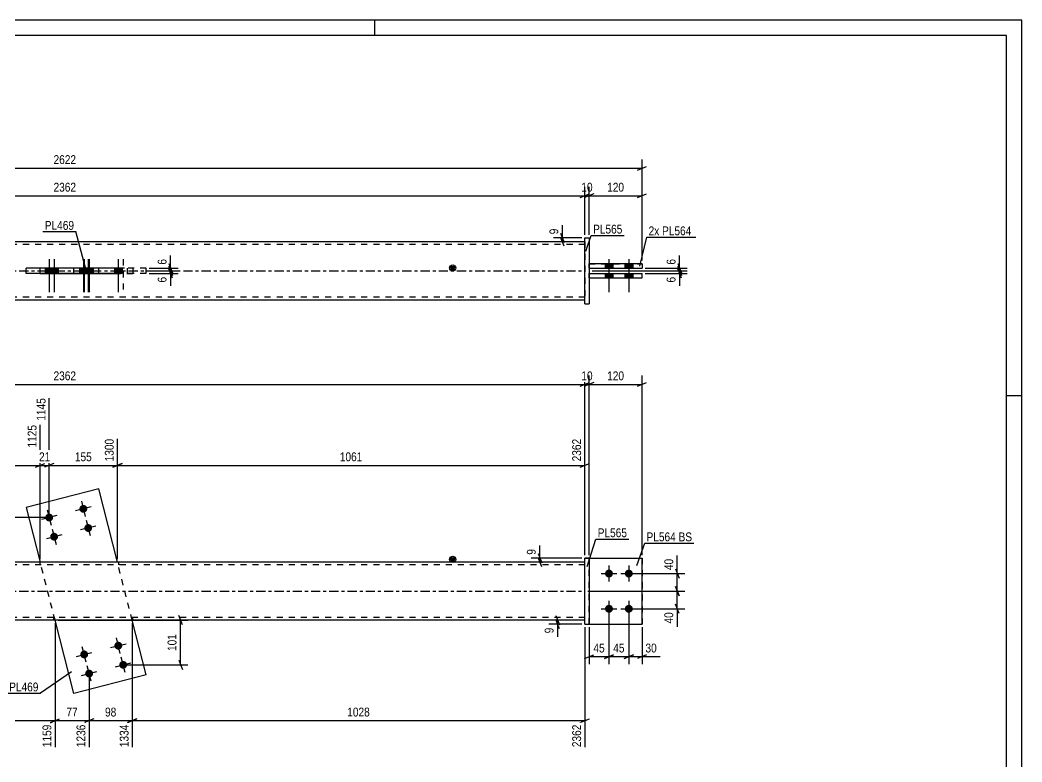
# Model space of a CAD drawing. Header units: millimetres. Extents: x 0 to 594, y 0 to 420.
# Drawn here: x 268.9 to 594, y 179.2 to 420 of the extents above; entities that cross this region are included whole.
import ezdxf

# ---------------------------------------------------------------- set-up
doc = ezdxf.new("R2010")
doc.units = ezdxf.units.MM
doc.linetypes.add('DXK_LINE_DOT2', pattern=[3.9198, 1.9599, -1.9599])
doc.linetypes.add('DXK_LINE_DOT3', pattern=[5.9187, 2.979, -0.9799, 0.9799, -0.9799])
doc.styles.add('Arial Narrow', font='ARIALN.TTF', dxfattribs={"height": 0.2})

# ---------------------------------------------------------------- blocks, each defined once
blk = doc.blocks.new('Unknown-585637079-1129')
at = {"color": 5, "linetype": 'Continuous'}
for p, q in [((594, 420), (0, 420)), ((384, 415), (384, 420)), ((594, 0), (594, 420)), ((589, 415), (5, 415)), ((589, 5), (589, 415)), ((594, 298), (589, 298))]:
    blk.add_line(p, q, dxfattribs=at)
blk = doc.blocks.new('Bolt-585637079-1959 - 1945')
at = {"linetype": 'Continuous'}
for points in [[(290.7, 261.71, -1), (288.21, 261.08, -1)], [(279.63, 258.88, -1), (277.14, 258.25, -1)], [(281.22, 252.66, -1), (278.73, 252.02, -1)], [(292.29, 255.49, -1), (289.8, 254.85, -1)]]:
    blk.add_hatch(color=1, dxfattribs=at).paths.add_polyline_path(points)
at = {"color": 1, "linetype": 'Continuous'}
for p, q in [((288.82, 263.89), (290.09, 258.9)), ((277.75, 261.06), (279.02, 256.07)), ((291.95, 262.03), (286.96, 260.76)), ((280.87, 259.2), (275.89, 257.93)), ((290.41, 257.66), (291.68, 252.68)), ((279.34, 254.83), (280.61, 249.85)), ((293.54, 255.8), (288.56, 254.53)), ((282.47, 252.97), (277.48, 251.7))]:
    blk.add_line(p, q, dxfattribs=at)
blk = doc.blocks.new('Part-585637079-1951 - 1945')
at = {"linetype": 'Continuous'}
blk.add_hatch(color=2, dxfattribs=at).paths.add_polyline_path([(409.29, 244.09), (408.49, 245.49), (410.09, 245.49)])
at = {"color": 2, "linetype": 'Continuous'}
for p, q in [((452.15, 244.09), (114.75, 244.09)), ((409.29, 244.09), (408.49, 245.49)), ((408.49, 245.49), (410.09, 245.49)), ((410.09, 245.49), (409.29, 244.09)), ((452.15, 225.23), (114.75, 225.23))]:
    blk.add_line(p, q, dxfattribs=at)
at = {"color": 7, "linetype": 'DXK_LINE_DOT2'}
for p, q in [((275.3, 244.09), (275.3, 243.23)), ((300.88, 244.09), (300.88, 243.23)), ((452.15, 225.23), (452.15, 244.09)), ((452.15, 243.23), (114.75, 243.23)), ((452.15, 226.09), (114.75, 226.09)), ((279.9, 225.23), (279.9, 226.09)), ((305.48, 225.23), (305.48, 226.09))]:
    blk.add_line(p, q, dxfattribs=at)
at = {"color": 7, "linetype": 'DXK_LINE_DOT3'}
blk.add_line((114.75, 234.66), (452.15, 234.66), dxfattribs=at)
at = {"color": 2, "linetype": 'Continuous'}
blk.add_circle((409.29, 244.99), 1, dxfattribs=at)
blk = doc.blocks.new('Part-585637079-1956 - 1945')
at = {"color": 2, "linetype": 'Continuous'}
for p, q in [((453.58, 245.38), (470.72, 245.38)), ((470.72, 245.38), (470.72, 245.38)), ((470.72, 223.95), (470.72, 245.38)), ((453.58, 223.95), (470.72, 223.95))]:
    blk.add_line(p, q, dxfattribs=at)
at = {"color": 7, "linetype": 'DXK_LINE_DOT2'}
for p, q in [((453.58, 245.38), (470.72, 245.38)), ((453.58, 223.95), (453.58, 245.38)), ((470.72, 245.38), (470.72, 245.38)), ((453.58, 223.95), (453.58, 223.95)), ((453.58, 223.95), (470.72, 223.95))]:
    blk.add_line(p, q, dxfattribs=at)
blk = doc.blocks.new('Bolt-585637079-1958 - 1945')
at = {"linetype": 'Continuous'}
for points in [[(299.56, 216.67, -1), (302.05, 217.3, -1)], [(288.49, 213.84, -1), (290.98, 214.47, -1)], [(301.15, 210.44, -1), (303.64, 211.08, -1)], [(290.08, 207.61, -1), (292.57, 208.25, -1)]]:
    blk.add_hatch(color=1, dxfattribs=at).paths.add_polyline_path(points)
at = {"color": 1, "linetype": 'Continuous'}
for p, q in [((301.44, 214.49), (300.17, 219.48)), ((287.24, 213.52), (292.22, 214.79)), ((290.37, 211.66), (289.1, 216.65)), ((298.31, 216.35), (303.3, 217.62)), ((299.91, 210.12), (304.89, 211.39)), ((303.03, 208.27), (301.76, 213.25)), ((288.83, 207.29), (293.82, 208.56)), ((291.96, 205.44), (290.69, 210.42))]:
    blk.add_line(p, q, dxfattribs=at)
blk = doc.blocks.new('Bolt-585637079-1961 - 1945')
at = {"linetype": 'Continuous'}
for points in [[(460.01, 241.66), (460.27, 241.63), (460.53, 241.55), (460.76, 241.42), (460.96, 241.24), (461.12, 241.02), (461.23, 240.77), (461.29, 240.51), (461.29, 240.24), (461.23, 239.98), (461.12, 239.73), (460.96, 239.52), (460.76, 239.34), (460.53, 239.2), (460.27, 239.12), (460.01, 239.09), (459.74, 239.12), (459.48, 239.2), (459.25, 239.34), (459.05, 239.52), (458.89, 239.73), (458.78, 239.98), (458.73, 240.24), (458.73, 240.51), (458.78, 240.77), (458.89, 241.02), (459.05, 241.24), (459.25, 241.42), (459.48, 241.55), (459.74, 241.63)], [(466.44, 241.66), (466.7, 241.63), (466.96, 241.55), (467.19, 241.42), (467.39, 241.24), (467.55, 241.02), (467.66, 240.77), (467.71, 240.51), (467.71, 240.24), (467.66, 239.98), (467.55, 239.73), (467.39, 239.52), (467.19, 239.34), (466.96, 239.2), (466.7, 239.12), (466.44, 239.09), (466.17, 239.12), (465.91, 239.2), (465.68, 239.34), (465.48, 239.52), (465.32, 239.73), (465.21, 239.98), (465.16, 240.24), (465.16, 240.51), (465.21, 240.77), (465.32, 241.02), (465.48, 241.24), (465.68, 241.42), (465.91, 241.55), (466.17, 241.63)], [(460.01, 230.23), (460.27, 230.2), (460.53, 230.12), (460.76, 229.99), (460.96, 229.81), (461.12, 229.59), (461.23, 229.34), (461.29, 229.08), (461.29, 228.81), (461.23, 228.55), (461.12, 228.3), (460.96, 228.09), (460.76, 227.91), (460.53, 227.77), (460.27, 227.69), (460.01, 227.66), (459.74, 227.69), (459.48, 227.77), (459.25, 227.91), (459.05, 228.09), (458.89, 228.3), (458.78, 228.55), (458.73, 228.81), (458.73, 229.08), (458.78, 229.34), (458.89, 229.59), (459.05, 229.81), (459.25, 229.99), (459.48, 230.12), (459.74, 230.2)], [(466.44, 230.23), (466.7, 230.2), (466.96, 230.12), (467.19, 229.99), (467.39, 229.81), (467.55, 229.59), (467.66, 229.34), (467.71, 229.08), (467.71, 228.81), (467.66, 228.55), (467.55, 228.3), (467.39, 228.09), (467.19, 227.91), (466.96, 227.77), (466.7, 227.69), (466.44, 227.66), (466.17, 227.69), (465.91, 227.77), (465.68, 227.91), (465.48, 228.09), (465.32, 228.3), (465.21, 228.55), (465.16, 228.81), (465.16, 229.08), (465.21, 229.34), (465.32, 229.59), (465.48, 229.81), (465.68, 229.99), (465.91, 230.12), (466.17, 230.2)]]:
    blk.add_hatch(color=1, dxfattribs=at).paths.add_polyline_path(points)
at = {"color": 1, "linetype": 'Continuous'}
for p, q in [((460.01, 242.95), (460.01, 237.8)), ((466.44, 242.95), (466.44, 237.8)), ((457.44, 240.38), (462.58, 240.38)), ((463.86, 240.38), (469.01, 240.38)), ((460.01, 231.52), (460.01, 226.38)), ((466.44, 231.52), (466.44, 226.38)), ((457.44, 228.95), (462.58, 228.95)), ((463.86, 228.95), (469.01, 228.95))]:
    blk.add_line(p, q, dxfattribs=at)
blk = doc.blocks.new('Part-585637079-1966 - 1945')
at = {"color": 2, "linetype": 'Continuous'}
for p, q in [((294.45, 267.83), (270.92, 261.82)), ((300.51, 244.09), (294.45, 267.83)), ((270.92, 261.82), (275.45, 244.09)), ((286.33, 201.49), (280.27, 225.23)), ((309.86, 207.5), (305.33, 225.23)), ((309.86, 207.5), (286.33, 201.49))]:
    blk.add_line(p, q, dxfattribs=at)
at = {"color": 7, "linetype": 'DXK_LINE_DOT2'}
for p, q in [((280.27, 225.23), (275.45, 244.09)), ((305.33, 225.23), (300.51, 244.09))]:
    blk.add_line(p, q, dxfattribs=at)
blk = doc.blocks.new('Part-585637079-1986 - 1945')
at = {"color": 2, "linetype": 'Continuous'}
for p, q in [((453.58, 245.38), (452.15, 245.38)), ((452.15, 223.95), (452.15, 245.38)), ((453.58, 245.38), (453.58, 223.95)), ((452.15, 223.95), (452.15, 223.95)), ((452.15, 223.95), (453.58, 223.95))]:
    blk.add_line(p, q, dxfattribs=at)
at = {"color": 7, "linetype": 'DXK_LINE_DOT2'}
for p, q in [((452.15, 245.38), (452.15, 245.38)), ((452.15, 245.38), (453.58, 245.38)), ((453.58, 245.38), (453.58, 245.38)), ((452.15, 223.95), (453.58, 223.95))]:
    blk.add_line(p, q, dxfattribs=at)
blk = doc.blocks.new('Part-585637079-1992 - 1945')
at = {"color": 7, "linetype": 'DXK_LINE_DOT2'}
for p, q in [((453.58, 245.38), (470.72, 245.38)), ((453.58, 223.95), (453.58, 245.38)), ((453.58, 245.38), (470.72, 245.38)), ((470.72, 245.38), (470.72, 245.38)), ((470.72, 245.38), (470.72, 223.95)), ((453.58, 223.95), (453.58, 223.95)), ((453.58, 223.95), (470.72, 223.95)), ((453.58, 223.95), (470.72, 223.95))]:
    blk.add_line(p, q, dxfattribs=at)
blk = doc.blocks.new('Bolt-585637079-2427 - 2414')
at = {"linetype": 'Continuous'}
for points in [[(279.67, 339.5), (277.1, 339.5), (277.1, 337.78), (279.67, 337.78)], [(281.26, 339.5), (278.69, 339.5), (278.69, 337.78), (281.26, 337.78)], [(290.74, 339.5), (288.17, 339.5), (288.17, 337.78), (290.74, 337.78)], [(292.33, 339.5), (289.76, 339.5), (289.76, 337.78), (292.33, 337.78)]]:
    blk.add_hatch(color=1, dxfattribs=at).paths.add_polyline_path(points)
at = {"color": 1, "linetype": 'Continuous'}
for p, q in [((278.38, 342.35), (278.38, 331.64)), ((279.97, 342.35), (279.97, 331.64)), ((289.46, 342.35), (289.46, 331.64)), ((291.05, 342.35), (291.05, 331.64)), ((277.1, 339.5), (277.1, 337.78)), ((278.69, 339.5), (278.69, 337.78)), ((279.67, 339.5), (279.67, 337.78)), ((281.26, 339.5), (281.26, 337.78)), ((288.17, 339.5), (288.17, 337.78)), ((289.76, 339.5), (289.76, 337.78)), ((290.74, 339.5), (290.74, 337.78)), ((292.33, 339.5), (292.33, 337.78))]:
    blk.add_line(p, q, dxfattribs=at)
blk = doc.blocks.new('Part-585637079-2437 - 2414')
at = {"linetype": 'Continuous'}
blk.add_hatch(color=2, dxfattribs=at).paths.add_polyline_path([(409.29, 338.64), (408.49, 340.04), (410.09, 340.04)])
at = {"color": 2, "linetype": 'Continuous'}
for p, q in [((452.15, 348.07), (114.75, 348.07)), ((275.3, 339.64), (275.3, 339.5)), ((275.3, 339.64), (300.88, 339.64)), ((279.9, 339.64), (279.9, 339.5)), ((300.88, 339.64), (300.88, 337.64)), ((409.29, 338.64), (408.49, 340.04)), ((408.49, 340.04), (410.09, 340.04)), ((410.09, 340.04), (409.29, 338.64)), ((275.3, 337.64), (275.3, 337.78)), ((300.88, 337.64), (275.3, 337.64)), ((279.9, 337.64), (279.9, 337.78)), ((114.75, 329.21), (452.15, 329.21))]:
    blk.add_line(p, q, dxfattribs=at)
at = {"color": 7, "linetype": 'DXK_LINE_DOT2'}
for p, q in [((452.15, 348.07), (452.15, 329.21)), ((452.15, 347.21), (114.75, 347.21)), ((275.3, 339.5), (275.3, 337.64)), ((279.9, 339.5), (279.9, 337.64)), ((300.88, 339.64), (305.48, 339.64)), ((305.48, 339.64), (305.48, 337.64)), ((305.48, 337.64), (300.88, 337.64)), ((452.15, 330.07), (114.75, 330.07))]:
    blk.add_line(p, q, dxfattribs=at)
at = {"color": 7, "linetype": 'DXK_LINE_DOT3'}
blk.add_line((114.75, 338.64), (452.15, 338.64), dxfattribs=at)
at = {"color": 2, "linetype": 'Continuous'}
blk.add_circle((409.29, 339.54), 1, dxfattribs=at)
blk = doc.blocks.new('Part-585637079-2425 - 2414')
at = {"color": 2, "linetype": 'Continuous'}
for p, q in [((452.15, 349.35), (452.15, 349.35)), ((452.15, 327.92), (452.15, 349.35)), ((452.15, 349.35), (453.58, 349.35)), ((453.58, 349.35), (453.58, 349.35)), ((453.58, 349.35), (453.58, 327.92)), ((452.15, 327.92), (453.58, 327.92)), ((452.15, 327.92), (452.15, 327.92)), ((453.58, 327.92), (453.58, 327.92))]:
    blk.add_line(p, q, dxfattribs=at)
at = {"color": 7, "linetype": 'DXK_LINE_DOT2'}
for p, q in [((452.15, 349.35), (452.15, 349.35)), ((452.15, 349.35), (453.58, 349.35)), ((452.15, 327.92), (453.58, 327.92))]:
    blk.add_line(p, q, dxfattribs=at)
blk = doc.blocks.new('Bolt-585637079-2426 - 2414')
at = {"linetype": 'Continuous'}
for points in [[(288.45, 337.78), (291.02, 337.78), (291.02, 339.5), (288.45, 339.5)], [(290.04, 337.78), (292.61, 337.78), (292.61, 339.5), (290.04, 339.5)], [(299.52, 337.78), (302.09, 337.78), (302.09, 339.5), (299.52, 339.5)]]:
    blk.add_hatch(color=1, dxfattribs=at).paths.add_polyline_path(points)
at = {"color": 1, "linetype": 'Continuous'}
for p, q in [((289.73, 342.35), (289.73, 331.64)), ((291.32, 342.35), (291.32, 331.64)), ((300.81, 342.35), (300.81, 331.64)), ((288.45, 339.5), (288.45, 337.78)), ((290.04, 339.5), (290.04, 337.78)), ((291.02, 339.5), (291.02, 337.78)), ((292.61, 339.5), (292.61, 337.78)), ((299.52, 339.5), (299.52, 337.78)), ((302.09, 339.5), (302.09, 337.78))]:
    blk.add_line(p, q, dxfattribs=at)
at = {"color": 1, "linetype": 'DXK_LINE_DOT2'}
for p, q in [((302.4, 342.35), (302.4, 331.64)), ((301.11, 339.5), (301.11, 337.78)), ((303.68, 339.5), (303.68, 337.78))]:
    blk.add_line(p, q, dxfattribs=at)
blk = doc.blocks.new('Part-585637079-2442 - 2414')
at = {"color": 2, "linetype": 'Continuous'}
for p, q in [((453.58, 337.78), (470.72, 337.78)), ((453.58, 336.35), (453.58, 337.78)), ((453.58, 336.35), (453.58, 336.35)), ((453.58, 336.35), (470.72, 336.35)), ((470.72, 336.35), (470.72, 337.78))]:
    blk.add_line(p, q, dxfattribs=at)
at = {"color": 7, "linetype": 'DXK_LINE_DOT2'}
for p, q in [((453.58, 337.78), (470.72, 337.78)), ((453.58, 336.35), (470.72, 336.35))]:
    blk.add_line(p, q, dxfattribs=at)
blk = doc.blocks.new('Part-585637079-2447 - 2414')
at = {"color": 2, "linetype": 'Continuous'}
for p, q in [((470.72, 340.92), (453.58, 340.92)), ((453.58, 339.49), (453.58, 340.92)), ((453.58, 339.5), (453.58, 339.49)), ((453.58, 339.49), (470.72, 339.49)), ((470.72, 340.92), (470.72, 339.49))]:
    blk.add_line(p, q, dxfattribs=at)
at = {"color": 7, "linetype": 'DXK_LINE_DOT2'}
for p, q in [((453.58, 340.92), (453.58, 340.92)), ((453.58, 340.92), (470.72, 340.92)), ((453.58, 339.5), (470.72, 339.5)), ((470.72, 340.92), (470.72, 340.92))]:
    blk.add_line(p, q, dxfattribs=at)
blk = doc.blocks.new('Part-585637079-2462 - 2414')
at = {"color": 2, "linetype": 'Continuous'}
for p, q in [((270.92, 337.78), (270.92, 339.5)), ((300.88, 339.5), (270.92, 339.5)), ((294.45, 337.78), (294.45, 339.5)), ((300.88, 337.78), (270.92, 337.78))]:
    blk.add_line(p, q, dxfattribs=at)
at = {"color": 7, "linetype": 'DXK_LINE_DOT2'}
for p, q in [((286.33, 337.78), (286.33, 339.5)), ((309.86, 339.5), (300.88, 339.5)), ((309.86, 337.78), (309.86, 339.5)), ((309.86, 337.78), (300.88, 337.78))]:
    blk.add_line(p, q, dxfattribs=at)
blk = doc.blocks.new('Bolt-585637079-2464 - 2414')
at = {"linetype": 'Continuous'}
for points in [[(461.29, 340.92), (458.72, 340.92), (458.72, 339.5), (461.29, 339.5)], [(461.29, 340.92), (458.72, 340.92), (458.72, 339.5), (461.29, 339.5)], [(467.72, 340.92), (465.15, 340.92), (465.15, 339.5), (467.72, 339.5)], [(467.72, 340.92), (465.15, 340.92), (465.15, 339.5), (467.72, 339.5)], [(461.29, 337.78), (458.72, 337.78), (458.72, 336.35), (461.29, 336.35)], [(461.29, 337.78), (458.72, 337.78), (458.72, 336.35), (461.29, 336.35)], [(467.72, 337.78), (465.15, 337.78), (465.15, 336.35), (467.72, 336.35)], [(467.72, 337.78), (465.15, 337.78), (465.15, 336.35), (467.72, 336.35)]]:
    blk.add_hatch(color=1, dxfattribs=at).paths.add_polyline_path(points)
at = {"color": 1, "linetype": 'Continuous'}
for p, q in [((460.01, 342.35), (460.01, 331.64)), ((460.01, 342.35), (460.01, 331.64)), ((466.44, 342.35), (466.44, 331.64)), ((466.44, 342.35), (466.44, 331.64)), ((458.72, 340.92), (458.72, 339.5)), ((458.72, 340.92), (458.72, 339.5)), ((461.29, 340.92), (461.29, 339.5)), ((461.29, 340.92), (461.29, 339.5)), ((465.15, 340.92), (465.15, 339.5)), ((465.15, 340.92), (465.15, 339.5)), ((467.72, 340.92), (467.72, 339.5)), ((467.72, 340.92), (467.72, 339.5)), ((458.72, 337.78), (458.72, 336.35)), ((458.72, 337.78), (458.72, 336.35)), ((461.29, 337.78), (461.29, 336.35)), ((461.29, 337.78), (461.29, 336.35)), ((465.15, 337.78), (465.15, 336.35)), ((465.15, 337.78), (465.15, 336.35)), ((467.72, 337.78), (467.72, 336.35)), ((467.72, 337.78), (467.72, 336.35))]:
    blk.add_line(p, q, dxfattribs=at)
blk = doc.blocks.new('StraightDimension-585637079-2935 - 1945')
at = {"color": 7, "linetype": 'Continuous'}
for p, q in [((114.75, 222.95), (114.75, 189.53)), ((280.27, 224.23), (280.27, 184.04)), ((116.25, 193.26), (113.25, 192.06)), ((114.75, 192.66), (280.27, 192.66)), ((278.77, 192.06), (281.77, 193.26))]:
    blk.add_line(p, q, dxfattribs=at)
at = {"color": 0}
blk.add_wipeout([(201.76, 193.41), (201.76, 197.61), (193.25, 197.61), (193.25, 193.41)], dxfattribs=at)
at = {"color": 0, "linetype": 'Continuous'}
for points in [[(114.15, 191.96), (109.95, 191.96), (109.95, 188.93), (114.15, 188.93)], [(279.67, 191.96), (275.47, 191.96), (275.47, 183.44), (279.67, 183.44)]]:
    blk.add_wipeout(points, dxfattribs=at)
at = {"color": 3, "style": 'Arial Narrow'}
blk.add_text('1159', height=2.863, dxfattribs=at).set_placement((193.85, 194.01))
at = {"color": 3, "linetype": 'Continuous', "style": 'Arial Narrow'}
for s, height, p in [('0', 2.86, (113.55, 189.53)), ('1159', 2.863, (279.07, 184.04))]:
    blk.add_text(s, height=height, rotation=90.0002, dxfattribs=at).set_placement(p)
blk = doc.blocks.new('StraightDimension-585637079-2198 - 1945')
at = {"color": 7, "linetype": 'Continuous'}
for p, q in [((466.44, 227.95), (466.44, 211.03)), ((470.72, 222.95), (470.72, 211.03)), ((464.94, 212.83), (467.94, 214.03)), ((466.44, 213.43), (470.72, 213.43)), ((472.22, 214.03), (469.22, 212.83))]:
    blk.add_line(p, q, dxfattribs=at)
at = {"color": 0}
blk.add_wipeout([(476.1, 214.18), (476.1, 218.38), (471.25, 218.38), (471.25, 214.18)], dxfattribs=at)
at = {"color": 7, "linetype": 'Continuous'}
blk.add_line((470.72, 213.43), (476.63, 213.43), dxfattribs=at)
blk.add_line((470.72, 213.43), (476.63, 213.43), dxfattribs=at)
at = {"color": 3, "style": 'Arial Narrow'}
blk.add_text('30', height=2.863, dxfattribs=at).set_placement((471.85, 214.78))
blk = doc.blocks.new('StraightDimension-585637079-2799 - 1945')
at = {"color": 7, "linetype": 'Continuous'}
for p, q in [((278.38, 259.57), (278.38, 297.31)), ((300.51, 245.09), (300.51, 284.11)), ((279.88, 276.09), (276.88, 274.89)), ((278.38, 275.49), (300.51, 275.49)), ((299.01, 274.89), (302.01, 276.09))]:
    blk.add_line(p, q, dxfattribs=at)
at = {"color": 0, "linetype": 'Continuous'}
blk.add_wipeout([(299.91, 284.71), (295.71, 284.71), (295.71, 276.19), (299.91, 276.19)], dxfattribs=at)
at = {"color": 0}
blk.add_wipeout([(292.79, 276.24), (292.79, 280.44), (286.11, 280.44), (286.11, 276.24)], dxfattribs=at)
at = {"color": 3, "linetype": 'Continuous', "style": 'Arial Narrow'}
blk.add_text('1300', height=2.863, rotation=90.0002, dxfattribs=at).set_placement((299.31, 276.79))
at = {"color": 3, "style": 'Arial Narrow'}
blk.add_text('155', height=2.863, dxfattribs=at).set_placement((286.71, 276.84))
blk = doc.blocks.new('StraightDimension-585637079-2221 - 1945')
at = {"color": 7, "linetype": 'Continuous'}
for p, q in [((460.01, 227.95), (460.01, 211.03)), ((453.58, 222.95), (453.58, 211.03)), ((452.08, 212.83), (455.08, 214.03)), ((453.58, 213.43), (460.01, 213.43)), ((461.51, 214.03), (458.51, 212.83))]:
    blk.add_line(p, q, dxfattribs=at)
at = {"color": 0}
blk.add_wipeout([(459.22, 214.18), (459.22, 218.38), (454.36, 218.38), (454.36, 214.18)], dxfattribs=at)
at = {"color": 3, "style": 'Arial Narrow'}
blk.add_text('45', height=2.863, dxfattribs=at).set_placement((454.96, 214.78))
blk = doc.blocks.new('StraightDimension-585637079-2211 - 1945')
at = {"color": 7, "linetype": 'Continuous'}
for p, q in [((460.01, 227.95), (460.01, 211.03)), ((466.44, 227.95), (466.44, 211.03)), ((458.51, 212.83), (461.51, 214.03)), ((460.01, 213.43), (466.44, 213.43)), ((467.94, 214.03), (464.94, 212.83))]:
    blk.add_line(p, q, dxfattribs=at)
at = {"color": 0}
blk.add_wipeout([(465.65, 214.18), (465.65, 218.38), (460.79, 218.38), (460.79, 214.18)], dxfattribs=at)
at = {"color": 3, "style": 'Arial Narrow'}
blk.add_text('45', height=2.863, dxfattribs=at).set_placement((461.39, 214.78))
blk = doc.blocks.new('StraightDimension-585637079-2801 - 1945')
at = {"color": 7, "linetype": 'Continuous'}
for p, q in [((275.45, 245.09), (275.45, 288.61)), ((114.75, 245.09), (114.75, 278.62)), ((116.25, 276.09), (113.25, 274.89)), ((114.75, 275.49), (275.45, 275.49)), ((273.95, 274.89), (276.95, 276.09))]:
    blk.add_line(p, q, dxfattribs=at)
at = {"color": 0, "linetype": 'Continuous'}
for points in [[(274.85, 289.21), (270.65, 289.21), (270.65, 280.69), (274.85, 280.69)], [(114.15, 279.22), (109.95, 279.22), (109.95, 276.19), (114.15, 276.19)]]:
    blk.add_wipeout(points, dxfattribs=at)
at = {"color": 0}
blk.add_wipeout([(199.35, 276.24), (199.35, 280.44), (190.84, 280.44), (190.84, 276.24)], dxfattribs=at)
at = {"color": 3, "linetype": 'Continuous', "style": 'Arial Narrow'}
for s, height, p in [('1125', 2.863, (274.25, 281.29)), ('0', 2.86, (113.55, 276.79))]:
    blk.add_text(s, height=height, rotation=90.0002, dxfattribs=at).set_placement(p)
at = {"color": 3, "style": 'Arial Narrow'}
blk.add_text('1125', height=2.863, dxfattribs=at).set_placement((191.44, 276.84))
blk = doc.blocks.new('StraightDimension-585637079-2800 - 1945')
at = {"color": 7, "linetype": 'Continuous'}
for p, q in [((278.38, 259.57), (278.38, 297.31)), ((275.45, 245.09), (275.45, 288.61)), ((273.95, 274.89), (276.95, 276.09)), ((275.45, 275.49), (278.38, 275.49)), ((279.88, 276.09), (276.88, 274.89))]:
    blk.add_line(p, q, dxfattribs=at)
at = {"color": 0, "linetype": 'Continuous'}
blk.add_wipeout([(277.78, 297.91), (273.58, 297.91), (273.58, 289.39), (277.78, 289.39)], dxfattribs=at)
at = {"color": 0}
blk.add_wipeout([(279.34, 276.24), (279.34, 280.44), (274.49, 280.44), (274.49, 276.24)], dxfattribs=at)
at = {"color": 3, "linetype": 'Continuous', "style": 'Arial Narrow'}
blk.add_text('1145', height=2.863, rotation=90.0002, dxfattribs=at).set_placement((277.18, 289.99))
at = {"color": 3, "style": 'Arial Narrow'}
blk.add_text('21', height=2.863, dxfattribs=at).set_placement((275.09, 276.84))
blk = doc.blocks.new('StraightDimension-585637079-2305 - 1945')
at = {"color": 7, "linetype": 'Continuous'}
for p, q in [((451.15, 245.38), (434.73, 245.38)), ((451.15, 244.09), (434.73, 244.09)), ((436.98, 246.88), (438.18, 243.88)), ((438.18, 242.59), (436.98, 245.59)), ((437.58, 244.09), (437.58, 245.38))]:
    blk.add_line(p, q, dxfattribs=at)
at = {"color": 0}
blk.add_wipeout([(436.83, 248.93), (432.63, 248.93), (432.63, 245.9), (436.83, 245.9)], dxfattribs=at)
at = {"color": 7, "linetype": 'Continuous'}
blk.add_line((437.58, 245.38), (437.58, 249.45), dxfattribs=at)
blk.add_line((437.58, 245.38), (437.58, 249.45), dxfattribs=at)
at = {"color": 3, "style": 'Arial Narrow'}
blk.add_text('9', height=2.86, rotation=90.0002, dxfattribs=at).set_placement((436.23, 246.5))
blk = doc.blocks.new('StraightDimension-585637079-2934 - 1945')
at = {"color": 7, "linetype": 'Continuous'}
for p, q in [((280.27, 224.23), (280.27, 184.04)), ((291.32, 206.93), (291.32, 184.04)), ((278.77, 192.06), (281.77, 193.26)), ((280.27, 192.66), (291.32, 192.66)), ((292.82, 193.26), (289.82, 192.06))]:
    blk.add_line(p, q, dxfattribs=at)
at = {"color": 0}
blk.add_wipeout([(288.22, 193.41), (288.22, 197.61), (283.37, 197.61), (283.37, 193.41)], dxfattribs=at)
at = {"color": 3, "style": 'Arial Narrow'}
blk.add_text('77', height=2.863, dxfattribs=at).set_placement((283.97, 194.01))
at = {"color": 0, "linetype": 'Continuous'}
blk.add_wipeout([(290.72, 191.96), (286.52, 191.96), (286.52, 183.44), (290.72, 183.44)], dxfattribs=at)
at = {"color": 3, "linetype": 'Continuous', "style": 'Arial Narrow'}
blk.add_text('1236', height=2.863, rotation=90.0002, dxfattribs=at).set_placement((290.12, 184.04))
blk = doc.blocks.new('StraightDimension-585637079-2189 - 1945')
at = {"color": 7, "linetype": 'Continuous'}
for p, q in [((451.15, 225.23), (440.5, 225.23)), ((442.75, 226.73), (443.95, 223.73)), ((443.95, 222.45), (442.75, 225.45)), ((443.35, 223.95), (443.35, 225.23)), ((451.15, 223.95), (440.5, 223.95))]:
    blk.add_line(p, q, dxfattribs=at)
at = {"color": 0}
blk.add_wipeout([(442.6, 223.42), (438.4, 223.42), (438.4, 220.39), (442.6, 220.39)], dxfattribs=at)
at = {"color": 7, "linetype": 'Continuous'}
blk.add_line((443.35, 223.95), (443.35, 219.87), dxfattribs=at)
blk.add_line((443.35, 223.95), (443.35, 219.87), dxfattribs=at)
at = {"color": 3, "style": 'Arial Narrow'}
blk.add_text('9', height=2.86, rotation=90.0002, dxfattribs=at).set_placement((442, 220.99))
blk = doc.blocks.new('StraightDimension-585637079-2238 - 1945')
at = {"color": 7, "linetype": 'Continuous'}
for p, q in [((281.27, 225.23), (323.41, 225.23)), ((321.61, 223.73), (320.41, 226.73)), ((321.01, 210.76), (321.01, 225.23)), ((320.41, 212.26), (321.61, 209.26)), ((303.4, 210.76), (323.41, 210.76))]:
    blk.add_line(p, q, dxfattribs=at)
at = {"color": 0}
blk.add_wipeout([(320.26, 221.34), (316.06, 221.34), (316.06, 214.65), (320.26, 214.65)], dxfattribs=at)
at = {"color": 3, "style": 'Arial Narrow'}
blk.add_text('101', height=2.863, rotation=90.0002, dxfattribs=at).set_placement((319.66, 215.25))
blk = doc.blocks.new('StraightDimension-585637079-2255 - 1945')
at = {"color": 7, "linetype": 'Continuous'}
for p, q in [((453.15, 234.66), (484.58, 234.66)), ((481.58, 236.16), (482.78, 233.16)), ((482.18, 228.95), (482.18, 234.66)), ((467.44, 228.95), (484.58, 228.95)), ((482.78, 227.45), (481.58, 230.45))]:
    blk.add_line(p, q, dxfattribs=at)
at = {"color": 0}
blk.add_wipeout([(481.43, 228.42), (477.23, 228.42), (477.23, 223.57), (481.43, 223.57)], dxfattribs=at)
at = {"color": 7, "linetype": 'Continuous'}
blk.add_line((482.18, 228.95), (482.18, 223.04), dxfattribs=at)
blk.add_line((482.18, 228.95), (482.18, 223.04), dxfattribs=at)
at = {"color": 3, "style": 'Arial Narrow'}
blk.add_text('40', height=2.863, rotation=90.0002, dxfattribs=at).set_placement((480.83, 224.17))
blk = doc.blocks.new('StraightDimension-585637079-2268 - 1945')
at = {"color": 7, "linetype": 'Continuous'}
for p, q in [((481.58, 241.88), (482.78, 238.88)), ((467.44, 240.38), (484.58, 240.38)), ((482.18, 234.66), (482.18, 240.38)), ((453.15, 234.66), (484.58, 234.66)), ((482.78, 233.16), (481.58, 236.16))]:
    blk.add_line(p, q, dxfattribs=at)
at = {"color": 0}
blk.add_wipeout([(481.43, 245.76), (477.23, 245.76), (477.23, 240.9), (481.43, 240.9)], dxfattribs=at)
at = {"color": 7, "linetype": 'Continuous'}
blk.add_line((482.18, 240.38), (482.18, 246.28), dxfattribs=at)
blk.add_line((482.18, 240.38), (482.18, 246.28), dxfattribs=at)
at = {"color": 3, "style": 'Arial Narrow'}
blk.add_text('40', height=2.863, rotation=90.0002, dxfattribs=at).set_placement((480.83, 241.5))
blk = doc.blocks.new('StraightDimension-585637079-2282 - 1945')
at = {"color": 7, "linetype": 'Continuous'}
for p, q in [((263.57, 257.07), (262.37, 260.07)), ((277.38, 258.57), (260.12, 258.57)), ((262.97, 244.09), (262.97, 258.57)), ((299.51, 244.09), (260.12, 244.09)), ((262.37, 245.59), (263.57, 242.59))]:
    blk.add_line(p, q, dxfattribs=at)
at = {"color": 0}
blk.add_wipeout([(262.22, 254.67), (258.02, 254.67), (258.02, 247.99), (262.22, 247.99)], dxfattribs=at)
at = {"color": 3, "style": 'Arial Narrow'}
blk.add_text('101', height=2.863, rotation=90.0002, dxfattribs=at).set_placement((261.62, 248.59))
blk = doc.blocks.new('StraightDimension-585637079-2351 - 1945')
at = {"color": 7, "linetype": 'Continuous'}
for p, q in [((450.65, 301.16), (453.65, 302.36)), ((452.15, 246.38), (452.15, 304.61)), ((114.75, 301.76), (452.15, 301.76))]:
    blk.add_line(p, q, dxfattribs=at)
at = {"color": 0}
blk.add_wipeout([(287.7, 302.51), (287.7, 306.71), (279.19, 306.71), (279.19, 302.51)], dxfattribs=at)
at = {"color": 3, "style": 'Arial Narrow'}
blk.add_text('2362', height=2.863, dxfattribs=at).set_placement((279.79, 303.11))
blk = doc.blocks.new('StraightDimension-585637079-2360 - 1945')
at = {"color": 7, "linetype": 'Continuous'}
for p, q in [((450.65, 301.16), (453.65, 302.36)), ((455.08, 302.36), (452.08, 301.16)), ((452.15, 246.38), (452.15, 304.61)), ((453.58, 246.38), (453.58, 304.61)), ((452.15, 301.76), (453.58, 301.76))]:
    blk.add_line(p, q, dxfattribs=at)
at = {"color": 0}
blk.add_wipeout([(455.29, 302.51), (455.29, 306.71), (450.44, 306.71), (450.44, 302.51)], dxfattribs=at)
at = {"color": 3, "style": 'Arial Narrow'}
blk.add_text('10', height=2.863, dxfattribs=at).set_placement((451.04, 303.11))
blk = doc.blocks.new('StraightDimension-585637079-2377 - 1945')
at = {"color": 7, "linetype": 'Continuous'}
for p, q in [((455.08, 302.36), (452.08, 301.16)), ((453.58, 246.38), (453.58, 304.61)), ((469.22, 301.16), (472.22, 302.36)), ((470.72, 246.38), (470.72, 304.61)), ((453.58, 301.76), (470.72, 301.76))]:
    blk.add_line(p, q, dxfattribs=at)
at = {"color": 0}
blk.add_wipeout([(465.49, 302.51), (465.49, 306.71), (458.81, 306.71), (458.81, 302.51)], dxfattribs=at)
at = {"color": 3, "style": 'Arial Narrow'}
blk.add_text('120', height=2.863, dxfattribs=at).set_placement((459.41, 303.11))
blk = doc.blocks.new('StraightDimension-585637079-2933 - 1945')
at = {"color": 7, "linetype": 'Continuous'}
for p, q in [((305.33, 224.23), (305.33, 184.04)), ((291.32, 206.93), (291.32, 184.04)), ((292.82, 193.26), (289.82, 192.06)), ((291.32, 192.66), (305.33, 192.66)), ((303.83, 192.06), (306.83, 193.26))]:
    blk.add_line(p, q, dxfattribs=at)
at = {"color": 0}
blk.add_wipeout([(300.76, 193.41), (300.76, 197.61), (295.9, 197.61), (295.9, 193.41)], dxfattribs=at)
at = {"color": 3, "style": 'Arial Narrow'}
blk.add_text('98', height=2.863, dxfattribs=at).set_placement((296.5, 194.01))
at = {"color": 0, "linetype": 'Continuous'}
blk.add_wipeout([(304.73, 191.96), (300.53, 191.96), (300.53, 183.44), (304.73, 183.44)], dxfattribs=at)
at = {"color": 3, "linetype": 'Continuous', "style": 'Arial Narrow'}
blk.add_text('1334', height=2.863, rotation=90.0002, dxfattribs=at).set_placement((304.13, 184.04))
blk = doc.blocks.new('StraightDimension-585637079-2798 - 1945')
at = {"color": 7, "linetype": 'Continuous'}
for p, q in [((300.51, 245.09), (300.51, 284.11)), ((452.15, 246.38), (452.15, 284.11)), ((302.01, 276.09), (299.01, 274.89)), ((300.51, 275.49), (452.15, 275.49)), ((450.65, 274.89), (453.65, 276.09))]:
    blk.add_line(p, q, dxfattribs=at)
at = {"color": 0, "linetype": 'Continuous'}
blk.add_wipeout([(451.55, 284.71), (447.35, 284.71), (447.35, 276.19), (451.55, 276.19)], dxfattribs=at)
at = {"color": 0}
blk.add_wipeout([(380.59, 276.24), (380.59, 280.44), (372.08, 280.44), (372.08, 276.24)], dxfattribs=at)
at = {"color": 3, "linetype": 'Continuous', "style": 'Arial Narrow'}
blk.add_text('2362', height=2.863, rotation=90.0002, dxfattribs=at).set_placement((450.95, 276.79))
at = {"color": 3, "style": 'Arial Narrow'}
blk.add_text('1061', height=2.863, dxfattribs=at).set_placement((372.68, 276.84))
blk = doc.blocks.new('StraightDimension-585637079-2932 - 1945')
at = {"color": 7, "linetype": 'Continuous'}
for p, q in [((305.33, 224.23), (305.33, 184.04)), ((452.15, 222.95), (452.15, 184.04)), ((306.83, 193.26), (303.83, 192.06)), ((305.33, 192.66), (452.15, 192.66)), ((450.65, 192.06), (453.65, 193.26))]:
    blk.add_line(p, q, dxfattribs=at)
at = {"color": 0}
blk.add_wipeout([(383, 193.41), (383, 197.61), (374.49, 197.61), (374.49, 193.41)], dxfattribs=at)
at = {"color": 0, "linetype": 'Continuous'}
blk.add_wipeout([(451.55, 191.96), (447.35, 191.96), (447.35, 183.44), (451.55, 183.44)], dxfattribs=at)
at = {"color": 3, "style": 'Arial Narrow'}
blk.add_text('1028', height=2.863, dxfattribs=at).set_placement((375.09, 194.01))
at = {"color": 3, "linetype": 'Continuous', "style": 'Arial Narrow'}
blk.add_text('2362', height=2.863, rotation=90.0002, dxfattribs=at).set_placement((450.95, 184.04))
blk = doc.blocks.new('StraightDimension-585637079-2570 - 2414')
at = {"color": 7, "linetype": 'Continuous'}
for p, q in [((452.15, 350.35), (452.15, 365.82)), ((453.58, 350.35), (453.58, 365.82)), ((450.65, 362.37), (453.65, 363.57)), ((455.08, 363.57), (452.08, 362.37)), ((452.15, 362.97), (453.58, 362.97))]:
    blk.add_line(p, q, dxfattribs=at)
at = {"color": 0}
blk.add_wipeout([(455.29, 363.72), (455.29, 367.92), (450.44, 367.92), (450.44, 363.72)], dxfattribs=at)
at = {"color": 3, "style": 'Arial Narrow'}
blk.add_text('10', height=2.863, dxfattribs=at).set_placement((451.04, 364.32))
blk = doc.blocks.new('StraightDimension-585637079-2591 - 2414')
at = {"color": 7, "linetype": 'Continuous'}
for p, q in [((451.15, 349.35), (442.04, 349.35)), ((451.15, 348.07), (442.04, 348.07)), ((444.29, 350.85), (445.49, 347.85)), ((445.49, 346.57), (444.29, 349.57)), ((444.89, 348.07), (444.89, 349.35))]:
    blk.add_line(p, q, dxfattribs=at)
at = {"color": 0}
blk.add_wipeout([(444.14, 352.91), (439.94, 352.91), (439.94, 349.88), (444.14, 349.88)], dxfattribs=at)
at = {"color": 7, "linetype": 'Continuous'}
blk.add_line((444.89, 349.35), (444.89, 353.43), dxfattribs=at)
blk.add_line((444.89, 349.35), (444.89, 353.43), dxfattribs=at)
at = {"color": 3, "style": 'Arial Narrow'}
blk.add_text('9', height=2.86, rotation=90.0002, dxfattribs=at).set_placement((443.54, 350.48))
blk = doc.blocks.new('StraightDimension-585637079-2580 - 2414')
at = {"color": 7, "linetype": 'Continuous'}
for p, q in [((453.58, 350.35), (453.58, 365.82)), ((470.72, 341.92), (470.72, 365.82)), ((455.08, 363.57), (452.08, 362.37)), ((453.58, 362.97), (470.72, 362.97)), ((469.22, 362.37), (472.22, 363.57))]:
    blk.add_line(p, q, dxfattribs=at)
at = {"color": 0}
blk.add_wipeout([(465.49, 363.72), (465.49, 367.92), (458.81, 367.92), (458.81, 363.72)], dxfattribs=at)
at = {"color": 3, "style": 'Arial Narrow'}
blk.add_text('120', height=2.863, dxfattribs=at).set_placement((459.41, 364.32))
blk = doc.blocks.new('StraightDimension-585637079-2520 - 2414')
at = {"color": 7, "linetype": 'Continuous'}
for p, q in [((310.86, 339.5), (320.19, 339.5)), ((310.86, 338.64), (320.19, 338.64)), ((317.19, 341), (318.39, 338)), ((318.39, 337.14), (317.19, 340.14)), ((317.79, 338.64), (317.79, 339.5))]:
    blk.add_line(p, q, dxfattribs=at)
at = {"color": 0}
blk.add_wipeout([(317.04, 343.05), (312.84, 343.05), (312.84, 340.02), (317.04, 340.02)], dxfattribs=at)
at = {"color": 7, "linetype": 'Continuous'}
blk.add_line((317.79, 339.5), (317.79, 343.57), dxfattribs=at)
blk.add_line((317.79, 339.5), (317.79, 343.57), dxfattribs=at)
at = {"color": 3, "style": 'Arial Narrow'}
blk.add_text('6', height=2.86, rotation=90.0002, dxfattribs=at).set_placement((316.44, 340.62))
blk = doc.blocks.new('StraightDimension-585637079-2524 - 2414')
at = {"color": 7, "linetype": 'Continuous'}
for p, q in [((310.86, 338.64), (320.19, 338.64)), ((317.19, 340.14), (318.39, 337.14)), ((318.39, 336.28), (317.19, 339.28)), ((317.79, 337.78), (317.79, 338.64)), ((310.86, 337.78), (320.19, 337.78))]:
    blk.add_line(p, q, dxfattribs=at)
at = {"color": 0}
blk.add_wipeout([(317.04, 337.26), (312.84, 337.26), (312.84, 334.23), (317.04, 334.23)], dxfattribs=at)
at = {"color": 7, "linetype": 'Continuous'}
blk.add_line((317.79, 337.78), (317.79, 333.7), dxfattribs=at)
blk.add_line((317.79, 337.78), (317.79, 333.7), dxfattribs=at)
at = {"color": 3, "style": 'Arial Narrow'}
blk.add_text('6', height=2.86, rotation=90.0002, dxfattribs=at).set_placement((316.44, 334.83))
blk = doc.blocks.new('StraightDimension-585637079-2529 - 2414')
at = {"color": 7, "linetype": 'Continuous'}
for p, q in [((470.72, 341.92), (470.72, 374.77)), ((96.18, 371.92), (470.72, 371.92)), ((469.22, 371.32), (472.22, 372.52))]:
    blk.add_line(p, q, dxfattribs=at)
at = {"color": 0}
blk.add_wipeout([(287.7, 372.67), (287.7, 376.87), (279.19, 376.87), (279.19, 372.67)], dxfattribs=at)
at = {"color": 3, "style": 'Arial Narrow'}
blk.add_text('2622', height=2.863, dxfattribs=at).set_placement((279.79, 373.27))
blk = doc.blocks.new('StraightDimension-585637079-2560 - 2414')
at = {"color": 7, "linetype": 'Continuous'}
for p, q in [((452.15, 350.35), (452.15, 365.82)), ((114.75, 362.97), (452.15, 362.97)), ((450.65, 362.37), (453.65, 363.57))]:
    blk.add_line(p, q, dxfattribs=at)
at = {"color": 0}
blk.add_wipeout([(287.7, 363.72), (287.7, 367.92), (279.19, 367.92), (279.19, 363.72)], dxfattribs=at)
at = {"color": 3, "style": 'Arial Narrow'}
blk.add_text('2362', height=2.863, dxfattribs=at).set_placement((279.79, 364.32))
blk = doc.blocks.new('StraightDimension-585637079-2602 - 2414')
at = {"color": 7, "linetype": 'Continuous'}
for p, q in [((454.58, 338.64), (485.33, 338.64)), ((471.72, 339.49), (485.33, 339.49)), ((482.33, 340.99), (483.53, 337.99)), ((483.53, 337.14), (482.33, 340.14)), ((482.93, 338.64), (482.93, 339.49))]:
    blk.add_line(p, q, dxfattribs=at)
at = {"color": 0}
blk.add_wipeout([(482.18, 343.05), (477.98, 343.05), (477.98, 340.02), (482.18, 340.02)], dxfattribs=at)
at = {"color": 7, "linetype": 'Continuous'}
blk.add_line((482.93, 339.49), (482.93, 343.57), dxfattribs=at)
blk.add_line((482.93, 339.49), (482.93, 343.57), dxfattribs=at)
at = {"color": 3, "style": 'Arial Narrow'}
blk.add_text('6', height=2.86, rotation=90.0002, dxfattribs=at).set_placement((481.58, 340.62))
blk = doc.blocks.new('StraightDimension-585637079-2611 - 2414')
at = {"color": 7, "linetype": 'Continuous'}
for p, q in [((454.58, 338.64), (485.33, 338.64)), ((482.33, 340.14), (483.53, 337.14)), ((483.53, 336.28), (482.33, 339.28)), ((482.93, 337.78), (482.93, 338.64)), ((471.72, 337.78), (485.33, 337.78))]:
    blk.add_line(p, q, dxfattribs=at)
at = {"color": 0}
blk.add_wipeout([(482.18, 337.26), (477.98, 337.26), (477.98, 334.23), (482.18, 334.23)], dxfattribs=at)
at = {"color": 7, "linetype": 'Continuous'}
blk.add_line((482.93, 337.78), (482.93, 333.7), dxfattribs=at)
blk.add_line((482.93, 337.78), (482.93, 333.7), dxfattribs=at)
at = {"color": 3, "style": 'Arial Narrow'}
blk.add_text('6', height=2.86, rotation=90.0002, dxfattribs=at).set_placement((481.58, 334.83))
blk = doc.blocks.new('MarkSet-585637079-2399 - 1945')
at = {"color": 0}
blk.add_wipeout([(481.69, 250.85), (481.69, 253.85), (472.19, 253.85), (472.19, 250.85)], dxfattribs=at)
blk.add_wipeout([(481.69, 250.85), (481.69, 253.85), (472.19, 253.85), (472.19, 250.85)], dxfattribs=at)
at = {"color": 30, "linetype": 'Continuous'}
blk.add_line((469.09, 243.02), (471.59, 250.25), dxfattribs=at)
at = {"color": 0}
blk.add_wipeout([(486.97, 250.85), (486.97, 253.85), (482.59, 253.85), (482.59, 250.85)], dxfattribs=at)
blk.add_wipeout([(486.97, 250.85), (486.97, 253.85), (482.59, 253.85), (482.59, 250.85)], dxfattribs=at)
at = {"color": 30, "linetype": 'Continuous'}
blk.add_line((471.59, 250.25), (487.57, 250.25), dxfattribs=at)
at = {"color": 3, "style": 'Arial Narrow'}
for s, p in [('PL564', (472.19, 250.85)), ('BS', (482.59, 250.85))]:
    blk.add_text(s, height=2.863, dxfattribs=at).set_placement(p)
blk = doc.blocks.new('Mark-585637079-1962 - 1945')
at = {"color": 0}
blk.add_wipeout([(274.91, 202.15), (274.91, 205.15), (265.4, 205.15), (265.4, 202.15)], dxfattribs=at)
blk.add_wipeout([(274.91, 202.15), (274.91, 205.15), (265.4, 205.15), (265.4, 202.15)], dxfattribs=at)
at = {"color": 30, "linetype": 'Continuous'}
for p in [(285.57, 208.45), (264.8, 201.55)]:
    blk.add_line(p, (275.51, 201.55), dxfattribs=at)
at = {"color": 3, "style": 'Arial Narrow'}
blk.add_text('PL469', height=2.863, dxfattribs=at).set_placement((265.4, 202.15))
blk = doc.blocks.new('Mark-585637079-1982 - 1945')
at = {"color": 0}
blk.add_wipeout([(465.84, 252.18), (465.84, 255.18), (456.34, 255.18), (456.34, 252.18)], dxfattribs=at)
blk.add_wipeout([(465.84, 252.18), (465.84, 255.18), (456.34, 255.18), (456.34, 252.18)], dxfattribs=at)
at = {"color": 30, "linetype": 'Continuous'}
for p, q in [((452.88, 242.69), (455.74, 251.58)), ((455.74, 251.58), (466.44, 251.58))]:
    blk.add_line(p, q, dxfattribs=at)
at = {"color": 3, "style": 'Arial Narrow'}
blk.add_text('PL565', height=2.863, dxfattribs=at).set_placement((456.34, 252.18))
blk = doc.blocks.new('Mark-585637079-2421 - 2414')
at = {"color": 0}
blk.add_wipeout([(464.36, 350.71), (464.36, 353.71), (454.85, 353.71), (454.85, 350.71)], dxfattribs=at)
blk.add_wipeout([(464.36, 350.71), (464.36, 353.71), (454.85, 353.71), (454.85, 350.71)], dxfattribs=at)
at = {"color": 30, "linetype": 'Continuous'}
for p, q in [((452.48, 345.03), (454.25, 350.11)), ((454.25, 350.11), (464.96, 350.11))]:
    blk.add_line(p, q, dxfattribs=at)
at = {"color": 3, "style": 'Arial Narrow'}
blk.add_text('PL565', height=2.863, dxfattribs=at).set_placement((454.85, 350.71))
blk = doc.blocks.new('Mark-585637079-2458 - 2414')
at = {"color": 0}
blk.add_wipeout([(286.45, 351.93), (286.45, 354.93), (276.95, 354.93), (276.95, 351.93)], dxfattribs=at)
blk.add_wipeout([(286.45, 351.93), (286.45, 354.93), (276.95, 354.93), (276.95, 351.93)], dxfattribs=at)
at = {"color": 30, "linetype": 'Continuous'}
for p in [(276.35, 351.33), (290.43, 338.4)]:
    blk.add_line(p, (287.05, 351.33), dxfattribs=at)
at = {"color": 3, "style": 'Arial Narrow'}
blk.add_text('PL469', height=2.863, dxfattribs=at).set_placement((276.95, 351.93))
blk = doc.blocks.new('MarkSet-585637079-2653 - 2414')
at = {"color": 0}
blk.add_wipeout([(476.32, 350.16), (476.32, 353.16), (472.85, 353.16), (472.85, 350.16)], dxfattribs=at)
blk.add_wipeout([(476.32, 350.16), (476.32, 353.16), (472.85, 353.16), (472.85, 350.16)], dxfattribs=at)
at = {"color": 30, "linetype": 'Continuous'}
blk.add_line((470.03, 340.14), (472.25, 349.56), dxfattribs=at)
at = {"color": 0}
blk.add_wipeout([(486.72, 350.16), (486.72, 353.16), (477.22, 353.16), (477.22, 350.16)], dxfattribs=at)
blk.add_wipeout([(486.72, 350.16), (486.72, 353.16), (477.22, 353.16), (477.22, 350.16)], dxfattribs=at)
at = {"color": 30, "linetype": 'Continuous'}
blk.add_line((472.25, 349.56), (488.22, 349.56), dxfattribs=at)
at = {"color": 3, "style": 'Arial Narrow'}
for s, p in [('2x', (472.85, 350.16)), ('PL564', (477.22, 350.16))]:
    blk.add_text(s, height=2.863, dxfattribs=at).set_placement(p)

msp = doc.modelspace()

# ---------------------------------------------------------------- block references
for name in ['Unknown-585637079-1129', 'Part-585637079-2437 - 2414', 'Part-585637079-2425 - 2414', 'Bolt-585637079-2427 - 2414', 'Bolt-585637079-2426 - 2414', 'Bolt-585637079-2464 - 2414', 'Part-585637079-2462 - 2414', 'Part-585637079-2447 - 2414', 'Part-585637079-2442 - 2414', 'Part-585637079-1966 - 1945', 'Bolt-585637079-1959 - 1945', 'Part-585637079-1951 - 1945', 'Part-585637079-1986 - 1945', 'Part-585637079-1956 - 1945', 'Part-585637079-1992 - 1945', 'Bolt-585637079-1961 - 1945', 'Bolt-585637079-1958 - 1945']:
    msp.add_blockref(name, (0, 0))

# ---------------------------------------------------------------- next in the draw order: block references
for name in ['StraightDimension-585637079-2570 - 2414', 'StraightDimension-585637079-2520 - 2414', 'StraightDimension-585637079-2799 - 1945', 'StraightDimension-585637079-2305 - 1945', 'StraightDimension-585637079-2221 - 1945', 'StraightDimension-585637079-2198 - 1945', 'StraightDimension-585637079-2935 - 1945']:
    msp.add_blockref(name, (0, 0))

# ---------------------------------------------------------------- next in the draw order: block references
for name in ['StraightDimension-585637079-2591 - 2414', 'StraightDimension-585637079-2524 - 2414', 'StraightDimension-585637079-2801 - 1945', 'StraightDimension-585637079-2211 - 1945', 'StraightDimension-585637079-2189 - 1945', 'StraightDimension-585637079-2934 - 1945']:
    msp.add_blockref(name, (0, 0))

# ---------------------------------------------------------------- next in the draw order: block references
for name in ['StraightDimension-585637079-2580 - 2414', 'StraightDimension-585637079-2800 - 1945', 'StraightDimension-585637079-2255 - 1945', 'StraightDimension-585637079-2238 - 1945']:
    msp.add_blockref(name, (0, 0))

# ---------------------------------------------------------------- next in the draw order: block references
for name in ['StraightDimension-585637079-2529 - 2414', 'StraightDimension-585637079-2282 - 1945', 'StraightDimension-585637079-2268 - 1945', 'StraightDimension-585637079-2933 - 1945', 'Mark-585637079-1962 - 1945']:
    msp.add_blockref(name, (0, 0))

# ---------------------------------------------------------------- next in the draw order: block references
for name in ['StraightDimension-585637079-2560 - 2414', 'StraightDimension-585637079-2602 - 2414', 'StraightDimension-585637079-2351 - 1945', 'StraightDimension-585637079-2932 - 1945']:
    msp.add_blockref(name, (0, 0))

# ---------------------------------------------------------------- next in the draw order: block references
for name in ['Mark-585637079-2458 - 2414', 'Mark-585637079-2421 - 2414', 'StraightDimension-585637079-2611 - 2414', 'StraightDimension-585637079-2360 - 1945']:
    msp.add_blockref(name, (0, 0))

# ---------------------------------------------------------------- next in the draw order: block references
for name in ['MarkSet-585637079-2653 - 2414', 'StraightDimension-585637079-2377 - 1945']:
    msp.add_blockref(name, (0, 0))

# ---------------------------------------------------------------- next in the draw order: block references
for name in ['StraightDimension-585637079-2798 - 1945', 'MarkSet-585637079-2399 - 1945']:
    msp.add_blockref(name, (0, 0))

# ---------------------------------------------------------------- next in the draw order: block references
msp.add_blockref('Mark-585637079-1982 - 1945', (0, 0))

doc.saveas('drawing.dxf')
